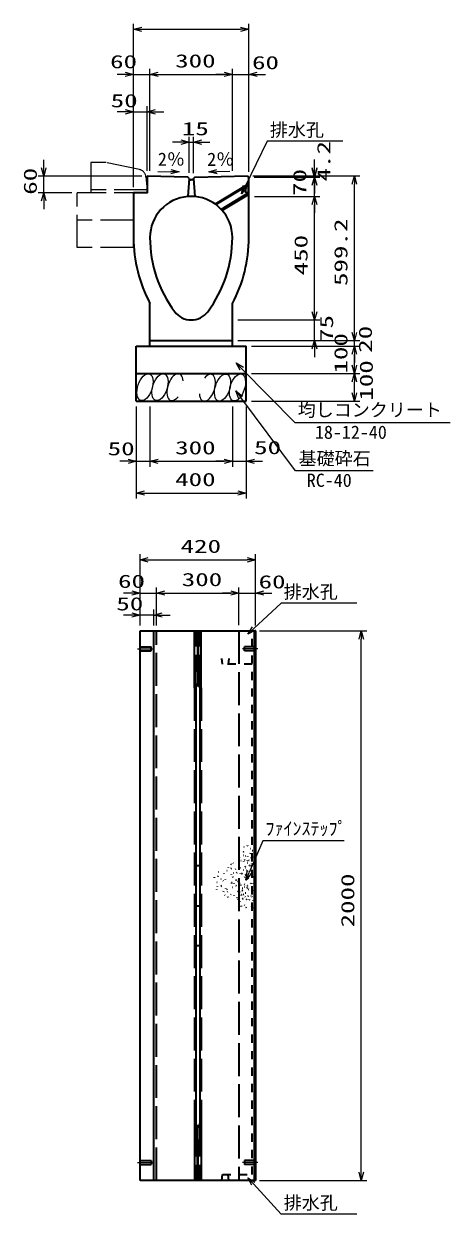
# Model space of a CAD drawing. Units: millimetres on the paper. Extents: x 15 to 1224, y 2 to 859.
# Drawn here: x 562.3 to 639.9, y 452.2 to 668.8 of the extents above; entities that cross this region are included whole.
import ezdxf
from ezdxf.enums import TextEntityAlignment as Align

# ---------------------------------------------------------------- set-up
doc = ezdxf.new("R2010")
doc.units = ezdxf.units.MM
for name, pattern in [('DASHED', [7.5, 6, -1.5]), ('USER1', [18.5, 12, -1.5, 3.5, -1.5]), ('USER2', [3, 1.5, -1.5])]:
    doc.linetypes.add(name, pattern=pattern)
for name, color, linetype, lineweight in [('D-BMK（構造物基準線）', 2, 'USER1', 18), ('D-STR-DIM（寸法）', 7, 'Continuous', 13), ('D-STR-HTXT(均しCON-旗)', 7, 'Continuous', 13), ('D-STR-HTXT(基礎砕石-旗)', 7, 'Continuous', 13), ('D-STR-HTXT（WS-旗）', 7, 'Continuous', 13), ('D-STR-HTXT（旗上げ）', 7, 'Continuous', 13), ('D-STR-STRF(グリ)', 7, 'Continuous', 25), ('D-STR-STRF(歩車)', 7, 'DASHED', 25), ('D-STR（構造物WS）', 1, 'Continuous', 35), ('D-STR（構造物）', 1, 'Continuous', 35)]:
    doc.layers.add(name, color=color, linetype=linetype, lineweight=lineweight)
doc.styles.add('ＭＳ ゴシック', font='')
doc.styles.get('ＭＳ ゴシック').set_extended_font_data('MS Gothic')

# ---------------------------------------------------------------- blocks, each defined once
blk = doc.blocks.new('_Open30')
at = {"color": 7, "linetype": 'Continuous', "lineweight": 13}
for p, q in [((-1, 0.2679), (0, 0)), ((0, 0), (-1, -0.2679)), ((0, 0), (-1, 0))]:
    blk.add_line(p, q, dxfattribs=at)

msp = doc.modelspace()

# ---------------------------------------------------------------- linework, layer by layer
at = {"layer": 'D-BMK（構造物基準線）'}
for p, q in [((582.959, 555.051), (585.808, 555.051)), ((604.883, 555.051), (602.033, 555.051)), ((582.959, 461.551), (585.808, 461.551)), ((604.883, 461.551), (602.033, 461.551))]:
    msp.add_line(p, q, dxfattribs=at)
at = {"layer": 'D-STR-DIM（寸法）'}
for p, q in [((582.222, 660.587), (582.222, 668.796)), ((583.722, 667.796), (601.722, 667.796)), ((603.222, 660.587), (603.222, 668.796)), ((580.722, 659.587), (579.222, 659.587)), ((582.222, 639.055), (582.222, 660.587)), ((582.222, 659.587), (585.222, 659.587)), ((585.222, 642.045), (585.222, 660.587)), ((585.222, 642.045), (585.222, 660.587)), ((586.722, 659.587), (588.222, 659.587)), ((586.722, 659.587), (598.722, 659.587)), ((598.722, 659.587), (597.222, 659.587)), ((600.222, 642.05), (600.222, 660.587)), ((600.222, 642.05), (600.222, 660.587)), ((600.222, 659.587), (603.222, 659.587)), ((603.222, 641.855), (603.222, 660.587)), ((604.722, 659.587), (606.222, 659.587)), ((580.722, 652.777), (579.222, 652.777)), ((582.222, 639.055), (582.222, 653.777)), ((582.222, 652.777), (584.722, 652.777)), ((584.722, 642.055), (584.722, 653.777)), ((586.222, 652.777), (587.722, 652.777)), ((592.34, 641.654), (592.34, 648.248)), ((593.131, 641.638), (593.131, 648.248)), ((590.84, 647.248), (589.34, 647.248)), ((592.34, 647.248), (593.131, 647.248)), ((594.631, 647.248), (596.131, 647.248)), ((565.887, 642.555), (565.887, 644.055)), ((615.164, 642.6), (615.164, 644.1)), ((615.164, 642.407), (615.164, 643.907)), ((586.649, 641.931), (589.01, 641.884)), ((599.778, 641.913), (597.417, 641.866)), ((583.722, 641.055), (564.887, 641.055)), ((565.887, 638.055), (565.887, 641.055)), ((603.972, 641.1), (616.164, 641.1)), ((604.168, 640.907), (616.164, 640.907)), ((604.168, 640.907), (616.164, 640.907)), ((604.972, 641.1), (623.424, 641.1)), ((615.164, 640.907), (615.164, 641.1)), ((615.164, 637.394), (615.164, 640.907)), ((615.164, 639.407), (615.164, 637.907)), ((622.424, 612.645), (622.424, 639.6)), ((570.972, 638.055), (564.887, 638.055)), ((604.222, 637.394), (616.164, 637.394)), ((604.222, 637.394), (616.164, 637.394)), ((565.887, 636.555), (565.887, 635.055)), ((615.164, 616.395), (615.164, 635.894)), ((615.164, 635.894), (615.164, 634.394)), ((615.164, 616.395), (615.164, 617.895)), ((601.222, 614.895), (616.164, 614.895)), ((601.222, 614.895), (616.164, 614.895)), ((615.164, 611.145), (615.164, 614.895)), ((622.424, 612.645), (622.424, 614.145)), ((601.222, 611.145), (623.424, 611.145)), ((601.222, 611.145), (616.164, 611.145)), ((601.222, 611.145), (623.424, 611.145)), ((622.424, 610.145), (622.424, 611.145)), ((603.722, 610.145), (623.424, 610.145)), ((603.722, 610.145), (623.424, 610.145)), ((615.164, 609.645), (615.164, 608.145)), ((622.424, 606.645), (622.424, 608.645)), ((622.424, 608.645), (622.424, 607.145)), ((603.722, 605.145), (623.424, 605.145)), ((603.722, 605.145), (623.424, 605.145)), ((622.424, 601.645), (622.424, 603.645)), ((603.722, 600.145), (623.424, 600.145)), ((582.722, 599.145), (582.722, 588.178)), ((585.222, 599.145), (585.222, 588.178)), ((585.222, 599.145), (585.222, 588.178)), ((600.222, 599.145), (600.222, 588.178)), ((600.222, 599.145), (600.222, 588.178)), ((602.722, 599.145), (602.722, 588.178)), ((581.222, 589.178), (579.722, 589.178)), ((582.722, 589.178), (585.222, 589.178)), ((582.722, 588.178), (582.722, 582.404)), ((586.722, 589.178), (588.222, 589.178)), ((586.722, 589.178), (598.722, 589.178)), ((598.722, 589.178), (597.222, 589.178)), ((600.222, 589.178), (602.722, 589.178)), ((602.722, 588.178), (602.722, 582.404)), ((604.222, 589.178), (605.722, 589.178)), ((584.222, 583.404), (601.222, 583.404)), ((583.421, 566.197), (583.421, 572.248)), ((604.421, 566.228), (604.421, 572.248)), ((584.921, 571.248), (602.921, 571.248)), ((583.421, 559.301), (583.421, 566.197)), ((586.421, 559.352), (586.421, 566.197)), ((586.421, 559.301), (586.421, 566.197)), ((601.421, 559.368), (601.421, 566.197)), ((601.421, 559.337), (601.421, 566.197)), ((604.421, 559.271), (604.421, 566.197)), ((581.921, 565.197), (580.421, 565.197)), ((583.421, 565.197), (586.421, 565.197)), ((587.921, 565.197), (589.421, 565.197)), ((587.921, 565.197), (599.921, 565.197)), ((599.921, 565.197), (598.421, 565.197)), ((601.421, 565.197), (604.421, 565.197)), ((605.921, 565.197), (607.421, 565.197)), ((605.171, 558.301), (624.674, 558.301)), ((623.674, 459.801), (623.674, 556.801)), ((605.171, 458.301), (624.674, 458.301))]:
    msp.add_line(p, q, dxfattribs=at)
at = {"layer": 'D-STR-HTXT(均しCON-旗)'}
msp.add_lwpolyline([(639.869, 596.197), (611.662, 596.197), (601.939, 606.014)], dxfattribs=at)
at = {"layer": 'D-STR-HTXT(基礎砕石-旗)'}
msp.add_lwpolyline([(625.843, 587.448), (611.74, 587.448), (601.736, 600.774)], dxfattribs=at)
at = {"layer": 'D-STR-HTXT（WS-旗）'}
for points in [[(620.349, 647.41), (606.56, 647.41), (602.519, 639.199)], [(622.875, 563.347), (609.086, 563.347), (604.129, 558.758)], [(622.875, 452.152), (609.086, 452.152), (604.039, 457.685)]]:
    msp.add_lwpolyline(points, dxfattribs=at)
at = {"layer": 'D-STR-HTXT（旗上げ）'}
for p, q in [((581.921, 561.184), (580.421, 561.184)), ((583.421, 559.301), (583.421, 562.184)), ((585.921, 561.184), (583.421, 561.184)), ((585.921, 559.301), (585.921, 562.184)), ((587.421, 561.184), (588.921, 561.184))]:
    msp.add_line(p, q, dxfattribs=at)
msp.add_lwpolyline([(620.593, 520.089), (605.764, 520.089), (603.264, 514.338)], dxfattribs=at)
at = {"layer": 'D-STR-STRF(グリ)'}
for centre, major_axis in [((584.316, 602.668), (0.79, 2.421)), ((587.038, 602.668), (0.79, 2.421)), ((598.426, 602.587), (-0.771, -2.427)), ((601.147, 602.609), (-0.771, -2.427))]:
    msp.add_ellipse(centre, major_axis=major_axis, ratio=0.5139, dxfattribs=at)
for centre, major_axis in [((589.778, 602.668), (0.79, 2.421)), ((595.685, 602.566), (-0.771, -2.427))]:
    msp.add_ellipse(centre, major_axis=major_axis, ratio=0.5139, start_param=5.3575563, end_param=10.3750652, dxfattribs=at)
at = {"layer": 'D-STR-STRF(歩車)'}
for p, q in [((577.222, 643.555), (574.472, 643.555)), ((574.472, 643.555), (574.472, 638.055)), ((583.296, 642.28), (577.222, 643.555)), ((584.481, 640.962), (584.722, 638.555)), ((584.722, 638.055), (571.972, 638.055)), ((571.972, 628.055), (571.972, 638.055)), ((584.722, 638.555), (574.472, 638.555)), ((582.222, 628.055), (582.222, 638.055)), ((582.222, 633.055), (571.972, 633.055)), ((582.222, 628.055), (571.972, 628.055))]:
    msp.add_line(p, q, dxfattribs=at)
msp.add_arc((582.989, 640.812), 1.5, 5.71077, 78.15158, dxfattribs=at)
at = {"layer": 'D-STR（構造物WS）'}
for p, q in [((603.064, 639.588), (597.081, 635.998)), ((597.212, 635.902), (602.647, 639.163)), ((602.647, 639.205), (603.147, 639.505)), ((602.647, 638.005), (602.647, 639.205)), ((603.147, 639.505), (602.899, 639.752)), ((603.147, 637.705), (603.147, 639.505)), ((603.147, 638.005), (598.188, 635.03)), ((598.317, 634.815), (603.147, 637.713)), ((603.147, 638.005), (602.647, 638.005)), ((602.843, 637.53), (603.147, 637.705))]:
    msp.add_line(p, q, dxfattribs=at)
at = {"layer": 'D-STR（構造物WS）', "linetype": 'USER2'}
for p, q in [((603.846, 459.351), (603.846, 557.251)), ((598.438, 552.251), (598.3, 553.301)), ((599.571, 553.301), (599.442, 552.251)), ((603.846, 552.251), (598.438, 552.251)), ((598.3, 458.301), (598.438, 459.351)), ((598.438, 459.351), (603.846, 459.351)), ((599.571, 458.301), (599.442, 459.351))]:
    msp.add_line(p, q, dxfattribs=at)
at = {"layer": 'D-STR（構造物）'}
for p, q in [((592.111, 640.907), (584.722, 641.055)), ((592.34, 640.654), (592.097, 637.368)), ((592.34, 640.654), (592.111, 640.907)), ((592.59, 640.404), (592.722, 640.404)), ((592.88, 640.404), (592.722, 640.404)), ((593.361, 640.907), (593.13, 640.654)), ((593.13, 640.654), (593.379, 637.366)), ((593.361, 640.907), (602.972, 641.1)), ((602.972, 641.1), (603.222, 640.855)), ((603.222, 629.919), (603.222, 640.855)), ((582.222, 638.055), (582.222, 629.895)), ((585.222, 610.145), (585.222, 617.895)), ((600.222, 610.145), (600.222, 617.895)), ((585.222, 611.145), (600.222, 611.145)), ((582.722, 610.145), (602.722, 610.145)), ((582.722, 600.145), (582.722, 610.145)), ((602.722, 600.145), (602.722, 610.145)), ((582.722, 605.145), (602.722, 605.145)), ((582.722, 600.145), (602.722, 600.145)), ((583.421, 458.301), (583.421, 558.301)), ((583.421, 558.301), (604.421, 558.301)), ((585.921, 458.301), (585.921, 558.301)), ((593.296, 547.952), (593.296, 558.301)), ((593.296, 547.952), (593.296, 558.301)), ((593.796, 558.301), (593.921, 548.327)), ((594.046, 558.301), (593.921, 548.327)), ((594.546, 547.952), (594.546, 558.301)), ((604.171, 558.301), (604.171, 458.301)), ((604.421, 558.301), (604.421, 458.301)), ((593.546, 547.952), (593.546, 468.649)), ((594.296, 547.952), (594.296, 468.649)), ((602.189, 518.178), (602.242, 518.125)), ((602.242, 518.125), (602.295, 518.178)), ((602.303, 519.032), (602.375, 519.013)), ((602.928, 519.208), (602.986, 519.256)), ((602.986, 519.256), (603.034, 519.198)), ((603.468, 517.842), (603.488, 517.769)), ((603.504, 518.701), (603.579, 518.701)), ((603.851, 518.317), (603.904, 518.37)), ((603.904, 518.37), (603.957, 518.317)), ((599.989, 515.787), (599.936, 515.84)), ((599.989, 515.787), (600.042, 515.84)), ((600.405, 515.964), (600.368, 516.029)), ((601.535, 517.042), (601.528, 517.116)), ((601.823, 516.444), (601.752, 516.469)), ((602.282, 517.455), (602.217, 517.418)), ((602.235, 516.328), (602.267, 516.26)), ((602.452, 516.632), (602.391, 516.589)), ((602.452, 516.632), (602.495, 516.571)), ((602.669, 517.305), (602.595, 517.318)), ((602.886, 516.456), (602.947, 516.499)), ((602.995, 516.028), (602.92, 516.035)), ((602.947, 516.499), (602.99, 516.437)), ((603.008, 517.234), (603.033, 517.305)), ((603.216, 516.559), (603.284, 516.59)), ((603.338, 515.612), (603.29, 515.67)), ((603.488, 517.769), (603.415, 517.75)), ((603.605, 516.932), (603.618, 517.006)), ((603.618, 517.006), (603.692, 516.993)), ((603.732, 515.88), (603.769, 515.945)), ((603.769, 515.945), (603.834, 515.908)), ((603.799, 517.132), (603.861, 517.175)), ((603.861, 517.175), (603.904, 517.113)), ((594.546, 515.56), (593.296, 515.56)), ((596.924, 513.46), (596.905, 513.388)), ((597.607, 513.684), (597.55, 513.635)), ((597.655, 513.626), (597.607, 513.684)), ((597.764, 514.373), (597.689, 514.379)), ((598.729, 514.082), (598.736, 514.157)), ((599.208, 514.697), (599.282, 514.704)), ((599.517, 515.204), (599.536, 515.277)), ((599.965, 515.08), (600.03, 515.117)), ((599.983, 513.99), (600.015, 513.922)), ((600.258, 513.493), (600.315, 513.541)), ((600.315, 513.541), (600.364, 513.484)), ((600.473, 514.23), (600.398, 514.237)), ((600.781, 514.967), (600.755, 514.896)), ((601.032, 514.252), (600.964, 514.221)), ((601.032, 514.252), (601, 514.32)), ((601.371, 515.584), (601.313, 515.536)), ((601.556, 515.249), (601.617, 515.206)), ((601.617, 515.206), (601.574, 515.144)), ((601.72, 514.147), (601.671, 514.204)), ((601.972, 514.108), (601.907, 514.07)), ((601.934, 514.173), (601.972, 514.108)), ((602.198, 514.848), (602.273, 514.841)), ((602.412, 513.501), (602.375, 513.436)), ((602.563, 515.219), (602.638, 515.219)), ((602.582, 515.389), (602.569, 515.463)), ((602.576, 513.881), (602.649, 513.901)), ((602.649, 513.901), (602.629, 513.973)), ((602.807, 514.697), (602.734, 514.678)), ((602.969, 514.66), (603.031, 514.617)), ((603.031, 514.617), (602.987, 514.556)), ((603.449, 515.554), (603.388, 515.511)), ((603.492, 515.493), (603.449, 515.554)), ((603.65, 514.705), (603.724, 514.718)), ((603.741, 515.502), (603.667, 515.515)), ((603.78, 513.65), (603.706, 513.637)), ((603.724, 514.718), (603.737, 514.644)), ((603.728, 515.428), (603.741, 515.502)), ((603.793, 513.576), (603.78, 513.65)), ((604.022, 513.479), (603.961, 513.522)), ((603.979, 513.418), (604.022, 513.479)), ((597.376, 512.584), (597.451, 512.584)), ((597.48, 511.866), (597.423, 511.818)), ((598.2, 513.129), (598.125, 513.129)), ((598.145, 511.878), (598.21, 511.916)), ((598.21, 511.916), (598.172, 511.98)), ((598.579, 512.745), (598.526, 512.798)), ((598.947, 513.046), (598.979, 513.114)), ((599.04, 511.383), (599.021, 511.455)), ((599.224, 511.295), (599.159, 511.258)), ((599.224, 511.295), (599.261, 511.23)), ((600.085, 512.441), (600.085, 512.366)), ((600.16, 512.441), (600.085, 512.441)), ((600.221, 511.671), (600.292, 511.645)), ((600.553, 512.314), (600.533, 512.387)), ((600.833, 512.987), (600.908, 512.987)), ((600.936, 511.922), (600.868, 511.89)), ((600.908, 512.987), (600.908, 512.912)), ((600.967, 511.854), (600.936, 511.922)), ((601.234, 512.655), (601.181, 512.602)), ((601.513, 512.42), (601.456, 512.371)), ((601.513, 512.42), (601.561, 512.362)), ((601.698, 512.084), (601.76, 512.041)), ((601.76, 512.041), (601.717, 511.979)), ((602.093, 511.454), (602.018, 511.454)), ((602.415, 511.677), (602.341, 511.683)), ((602.403, 512.091), (602.46, 512.139)), ((602.46, 512.139), (602.412, 512.197)), ((602.835, 513.144), (602.822, 513.071)), ((602.949, 511.533), (602.877, 511.513)), ((602.969, 511.906), (602.897, 511.926)), ((602.969, 511.46), (602.949, 511.533)), ((602.95, 511.834), (602.969, 511.906)), ((603.09, 513.334), (603.028, 513.291)), ((603.09, 513.334), (603.133, 513.273)), ((603.193, 511.223), (603.145, 511.281)), ((603.53, 512.347), (603.592, 512.39)), ((603.592, 512.39), (603.635, 512.328)), ((603.883, 512.337), (603.87, 512.264)), ((597.341, 511.228), (597.322, 511.156)), ((598.586, 510.918), (598.56, 510.848)), ((598.805, 510.272), (598.837, 510.204)), ((599.328, 509.848), (599.385, 509.896)), ((599.348, 510.826), (599.401, 510.879)), ((599.385, 509.896), (599.434, 509.838)), ((599.964, 510.334), (599.984, 510.407)), ((600.484, 510.172), (600.491, 510.097)), ((601.01, 509.8), (601.01, 509.725)), ((601.126, 509.507), (601.073, 509.454)), ((601.266, 510.905), (601.198, 510.873)), ((601.298, 510.837), (601.266, 510.905)), ((601.544, 510.802), (601.518, 510.732)), ((601.886, 510.253), (601.814, 510.272)), ((601.867, 510.18), (601.886, 510.253)), ((602.039, 511.005), (601.966, 510.986)), ((602.019, 511.078), (602.039, 511.005)), ((602.11, 509.57), (602.052, 509.521)), ((602.11, 509.57), (602.061, 509.627)), ((602.199, 509.495), (602.199, 509.57)), ((602.307, 510.305), (602.254, 510.358)), ((602.254, 510.252), (602.307, 510.305)), ((602.623, 509.851), (602.555, 509.883)), ((602.564, 510.63), (602.639, 510.63)), ((602.731, 509.494), (602.805, 509.487)), ((602.805, 509.487), (602.799, 509.412)), ((603.076, 510.022), (603.003, 510.042)), ((603.076, 510.022), (603.056, 509.95)), ((603.135, 511.175), (603.193, 511.223)), ((603.299, 509.339), (603.242, 509.291)), ((603.251, 509.397), (603.299, 509.339)), ((603.66, 510.02), (603.666, 510.095)), ((603.856, 509.867), (603.808, 509.925)), ((603.889, 511.141), (603.882, 511.066)), ((603.988, 509.182), (603.995, 509.257)), ((593.546, 508.301), (594.296, 508.301)), ((601.555, 508.977), (601.48, 508.977)), ((601.54, 508.198), (601.508, 508.13)), ((601.555, 509.052), (601.555, 508.977)), ((601.905, 508.214), (601.852, 508.267)), ((601.852, 508.161), (601.905, 508.214)), ((602.36, 508.474), (602.413, 508.42)), ((602.661, 507.999), (602.729, 507.967)), ((602.729, 507.967), (602.698, 507.899)), ((603.766, 508.136), (603.773, 508.211)), ((603.905, 507.935), (603.962, 507.983)), ((603.962, 507.983), (603.914, 508.041)), ((593.296, 501.042), (594.546, 501.042)), ((593.296, 468.649), (593.296, 458.301)), ((593.796, 458.301), (593.921, 468.274)), ((593.796, 458.301), (593.921, 468.274)), ((594.046, 458.301), (593.921, 468.274)), ((594.046, 458.301), (593.921, 468.274)), ((594.546, 468.649), (594.546, 458.301)), ((604.421, 458.301), (583.421, 458.301))]:
    msp.add_line(p, q, dxfattribs=at)
at = {"layer": 'D-STR（構造物）', "linetype": 'DASHED'}
for p, q in [((586.421, 458.301), (586.421, 558.301)), ((593.546, 547.952), (593.546, 558.301)), ((594.296, 547.952), (594.296, 558.301)), ((601.421, 558.301), (601.421, 458.301)), ((583.421, 555.401), (585.421, 555.401)), ((583.421, 554.701), (585.421, 554.701)), ((585.421, 554.701), (585.421, 555.401)), ((602.421, 554.701), (602.421, 555.401)), ((604.421, 555.401), (602.421, 555.401)), ((604.421, 554.701), (602.421, 554.701)), ((593.296, 547.952), (593.296, 468.649)), ((594.546, 547.952), (594.546, 468.649)), ((593.546, 468.649), (593.546, 458.301)), ((594.296, 468.649), (594.296, 458.301)), ((583.421, 461.901), (585.421, 461.901)), ((585.421, 461.901), (585.421, 461.201)), ((604.421, 461.901), (602.421, 461.901)), ((602.421, 461.901), (602.421, 461.201)), ((583.421, 461.201), (585.421, 461.201)), ((604.421, 461.201), (602.421, 461.201))]:
    msp.add_line(p, q, dxfattribs=at)
at = {"layer": 'D-STR（構造物）'}
msp.add_lwpolyline([(584.722, 641.055), (584.722, 638.055), (582.222, 638.055)], dxfattribs=at)
for centre, radius, start, end in [((592.59, 640.654), 0.25, 180, 270), ((592.88, 640.654), 0.25, 270, 0), ((592.722, 629.895), 7.5, 94.78021, 180), ((592.722, 629.895), 7.5, 0.1851, 84.9722), ((607.722, 629.895), 25.5, 180, 208.07251), ((607.722, 629.895), 22.5, 180, 216.8699), ((577.722, 629.895), 22.5, 323.1301, 0), ((577.722, 629.895), 25.5, 331.92744, 0), ((592.722, 618.645), 3.75, 216.8699, 323.1301), ((593.921, 547.952), 0.375, 0, 180), ((593.921, 468.649), 0.375, 180, 0)]:
    msp.add_arc(centre, radius, start, end, dxfattribs=at)
at = {"layer": 'D-STR（構造物）', "linetype": 'DASHED'}
for centre, radius, start, end in [((592.723, 629.878), 7.516, 84.99431, 94.78232), ((593.921, 547.952), 0.625, 0, 180), ((593.921, 468.649), 0.625, 180, 0)]:
    msp.add_arc(centre, radius, start, end, dxfattribs=at)

# ---------------------------------------------------------------- block references
at = {"layer": 'D-STR-DIM（寸法）', "xscale": 1.5, "yscale": 1.5}
for p, rotation in [((582.222, 667.796), 180), ((585.222, 659.587), 180), ((585.222, 659.587), 180), ((603.222, 659.587), 180), ((584.722, 652.777), 180), ((593.131, 647.248), 180), ((565.887, 641.055), 270), ((590.51, 641.854), 358.85424), ((595.917, 641.836), 181.14576), ((615.164, 641.1), 270), ((615.164, 640.907), 270), ((615.164, 640.907), 90), ((622.424, 641.1), 90), ((565.887, 638.055), 90), ((615.164, 637.394), 90), ((615.164, 637.394), 90), ((615.164, 614.895), 270), ((615.164, 614.895), 270), ((615.164, 611.145), 90), ((622.424, 611.145), 270), ((622.424, 611.145), 270), ((622.424, 610.145), 90), ((622.424, 610.145), 90), ((622.424, 605.145), 270), ((622.424, 605.145), 90), ((622.424, 600.145), 270), ((585.222, 589.178), 180), ((585.222, 589.178), 180), ((602.722, 589.178), 180), ((582.722, 583.404), 180), ((583.421, 571.248), 180), ((586.421, 565.197), 180), ((586.421, 565.197), 180), ((604.421, 565.197), 180), ((623.674, 558.301), 90), ((623.674, 458.301), 270)]:
    msp.add_blockref('_Open30', p, dxfattribs=dict(at, rotation=rotation))
for p in [(603.222, 667.796), (582.222, 659.587), (600.222, 659.587), (600.222, 659.587), (582.222, 652.777), (592.34, 647.248), (582.722, 589.178), (600.222, 589.178), (600.222, 589.178), (602.722, 583.404), (604.421, 571.248), (583.421, 565.197), (601.421, 565.197), (601.421, 565.197)]:
    msp.add_blockref('_Open30', p, dxfattribs=at)
at = {"layer": 'D-STR-HTXT(均しCON-旗)', "xscale": 1.5, "yscale": 1.5, "rotation": 134.72505}
msp.add_blockref('_Open30', (600.883, 607.08), dxfattribs=at)
at = {"layer": 'D-STR-HTXT(基礎砕石-旗)', "xscale": 1.5, "yscale": 1.5, "rotation": 126.89552}
msp.add_blockref('_Open30', (600.835, 601.973), dxfattribs=at)
at = {"layer": 'D-STR-HTXT（WS-旗）', "xscale": 1.5, "yscale": 1.5}
for p, rotation in [((601.857, 637.853), 243.798), ((603.028, 557.739), 222.78711), ((603.028, 458.793), 132.37661)]:
    msp.add_blockref('_Open30', p, dxfattribs=dict(at, rotation=rotation))
at = {"layer": 'D-STR-HTXT（旗上げ）', "xscale": 1.5, "yscale": 1.5}
msp.add_blockref('_Open30', (583.421, 561.184), dxfattribs=at)
for p, rotation in [((585.921, 561.184), 180), ((602.666, 512.962), 246.50838)]:
    msp.add_blockref('_Open30', p, dxfattribs=dict(at, rotation=rotation))

# ---------------------------------------------------------------- texts
at = {"layer": 'D-STR-DIM（寸法）', "style": 'ＭＳ ゴシック', "width": 1.5}
for s, p in [('60', (577.957, 659.981)), ('300', (589.805, 660.124)), ('60', (603.791, 659.81)), ('50', (578.071, 652.88)), ('15', (591.023, 647.785)), ('50', (577.524, 589.545)), ('300', (589.805, 589.715)), ('50', (604.173, 589.752)), ('400', (589.805, 583.942)), ('420', (590.796, 571.785)), ('60', (579.406, 565.416)), ('300', (591.004, 565.735)), ('60', (604.99, 565.321))]:
    msp.add_text(s, height=2.405, dxfattribs=at).set_placement(p, align=Align.BOTTOM_LEFT)
for s, p in [('4.2', (618.777, 640.108)), ('60', (565.35, 637.68)), ('70', (614.398, 637.47)), ('599.2', (621.887, 621.084)), ('450', (614.627, 623.019)), ('75', (619.273, 610.887)), ('20', (626.339, 608.926)), ('100', (621.887, 605.145)), ('100', (626.511, 600.212)), ('2000', (623.137, 504.342))]:
    msp.add_text(s, height=2.405, rotation=90, dxfattribs=at).set_placement(p, align=Align.BOTTOM_LEFT)
at = {"layer": 'D-STR-DIM（寸法）', "style": 'ＭＳ ゴシック'}
for rotation, p in [(0.01, (586.656, 642.229)), (359.99, (595.633, 642.225))]:
    msp.add_text('2％', height=2.405, rotation=rotation, dxfattribs=at).set_placement(p, align=Align.BOTTOM_LEFT)
at = {"layer": 'D-STR-HTXT(均しCON-旗)', "style": 'ＭＳ ゴシック'}
for s, p in [('均しコンクリート', (612.109, 596.608)), ('18-12-40', (615.243, 592.546))]:
    msp.add_text(s, height=2.405, dxfattribs=at).set_placement(p, align=Align.BOTTOM_LEFT)
at = {"layer": 'D-STR-HTXT(基礎砕石-旗)', "style": 'ＭＳ ゴシック'}
for s, p in [('基礎砕石', (612.275, 587.782)), ('RC-40', (613.763, 583.797))]:
    msp.add_text(s, height=2.405, dxfattribs=at).set_placement(p, align=Align.BOTTOM_LEFT)
at = {"layer": 'D-STR-HTXT（WS-旗）', "style": 'ＭＳ ゴシック'}
for p in [(607.041, 647.562), (609.567, 563.499), (609.567, 452.304)]:
    msp.add_text('排水孔', height=2.405, dxfattribs=at).set_placement(p, align=Align.BOTTOM_LEFT)
at = {"layer": 'D-STR-HTXT（旗上げ）', "style": 'ＭＳ ゴシック', "width": 1.5}
msp.add_text('50', height=2.405, dxfattribs=at).set_placement((579.089, 561.318), align=Align.BOTTOM_LEFT)
at = {"layer": 'D-STR-HTXT（旗上げ）', "style": 'ＭＳ ゴシック'}
msp.add_text('ﾌｧｲﾝｽﾃｯﾌﾟ', height=2.405, dxfattribs=at).set_placement((606.243, 520.413), align=Align.BOTTOM_LEFT)

doc.saveas('drawing.dxf')
